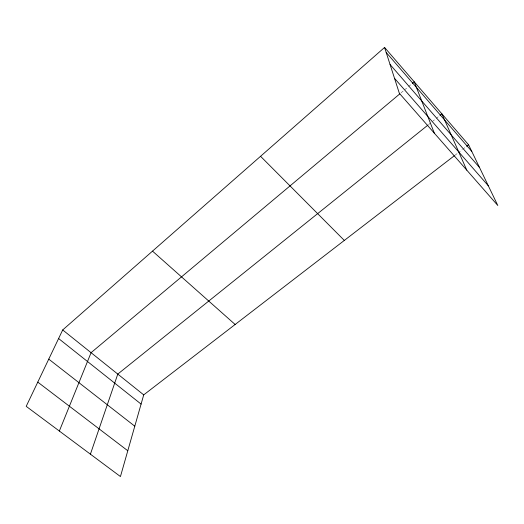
<?xml version="1.0" encoding="UTF-8"?>
<svg xmlns="http://www.w3.org/2000/svg" width="524" height="524" viewBox="0 0 524 524"><rect width="100%" height="100%" fill="white"/><g stroke="black" fill="none" stroke-linecap="round" stroke-linejoin="round"><path stroke-width="0.39" stroke-dasharray="2.62 1.97" d="M401.122 92.774L407.986 87.023M408.609 86.499L411.726 83.886M428.566 124.588L431.743 122.033M432.379 121.522L435.555 118.974M436.191 118.463L439.367 115.915M454.996 155.235L457.583 153.244M458.231 152.746L462.109 149.753M462.757 149.255L465.993 146.766"/><path stroke-width="0.79" d="M454.347 155.733L143.714 394.873L120.441 476.552L26.2 406.349L62.703 329.95L384.57 47.448L468.58 144.775L497.8 205.48L399.354 93.318L384.57 47.448M90.41 454.184L117.782 374.09L427.931 125.092M59.343 431.042L91.071 352.685L399.877 93.822M412.349 83.362L414.222 81.796L434.344 133.181M440.003 115.404L441.909 113.872L466.773 170.13M466.642 146.268L468.58 144.775M37.78 382.114L127.79 450.751M48.758 359.13L134.792 426.195M58.603 338.53L141.087 404.102M62.703 329.95L143.714 394.873M152.51 251.127L235.145 324.487M260.552 156.296L344.327 240.431M394.533 78.351L488.335 185.817M390.072 64.517L479.532 167.523M386.175 52.413L471.777 151.41"/></g></svg>
